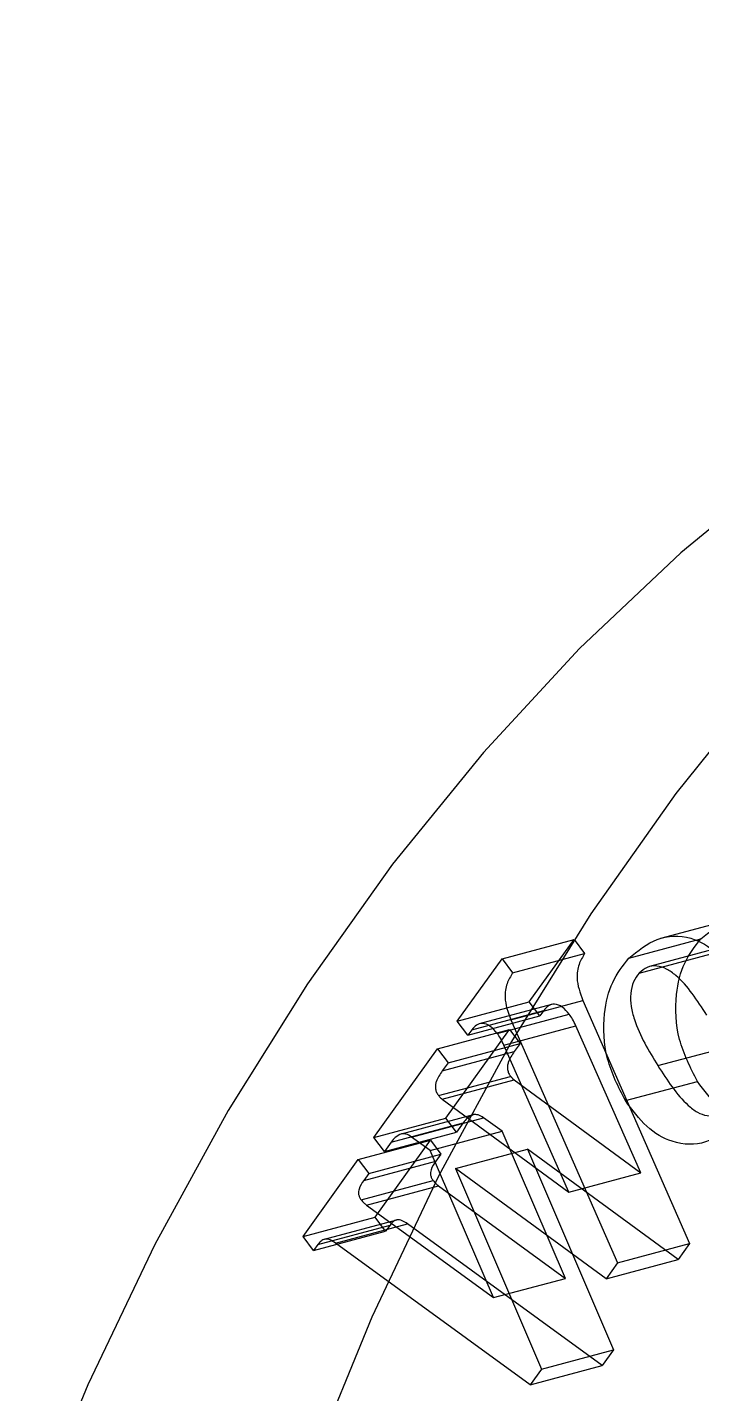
# Model space of a CAD drawing. Header units: inches. Extents: x 0 to 16.3, y 0 to 11.5.
# Drawn here: x 3.58 to 3.9, y 7.676 to 8.324 of the extents above; entities that cross this region are included whole.
import ezdxf

# ---------------------------------------------------------------- set-up
doc = ezdxf.new("R2010")
doc.units = ezdxf.units.IN
doc.header["$MEASUREMENT"] = 0

msp = doc.modelspace()

# ---------------------------------------------------------------- linework, layer by layer
at = {"color": 7, "linetype": 'Continuous', "lineweight": 25}
for p, q in [((3.91426, 7.90067), (3.88011, 7.89152)), ((3.80492, 7.8818), (3.83907, 7.89095)), ((3.81785, 7.86134), (3.83907, 7.89095)), ((3.83907, 7.89095), (3.84409, 7.88436)), ((3.86503, 7.8821), (3.89919, 7.89125)), ((3.80994, 7.87522), (3.84409, 7.88436)), ((3.86996, 7.87506), (3.90411, 7.88421)), ((3.90897, 7.8873), (3.87482, 7.87815)), ((3.7837, 7.85219), (3.80492, 7.8818)), ((3.80492, 7.8818), (3.80994, 7.87522)), ((3.7837, 7.85219), (3.81785, 7.86134)), ((3.79057, 7.84819), (3.82472, 7.85734)), ((3.82831, 7.86011), (3.79415, 7.85096)), ((3.80901, 7.85295), (3.84316, 7.8621)), ((3.82287, 7.85475), (3.81785, 7.86134)), ((3.82472, 7.85734), (3.82287, 7.85475)), ((3.84316, 7.8621), (3.89388, 7.74675)), ((3.78872, 7.84561), (3.7837, 7.85219)), ((3.78872, 7.84561), (3.82287, 7.85475)), ((3.80263, 7.84642), (3.83678, 7.85557)), ((3.80582, 7.84084), (3.83997, 7.84999)), ((3.80901, 7.85295), (3.85973, 7.7376)), ((3.8708, 7.78032), (3.83997, 7.84999)), ((3.77434, 7.8391), (3.80849, 7.84825)), ((3.77833, 7.80617), (3.80849, 7.84825)), ((3.79057, 7.84819), (3.78872, 7.84561)), ((3.80849, 7.84825), (3.81351, 7.84167)), ((3.74418, 7.79702), (3.77434, 7.8391)), ((3.77434, 7.8391), (3.77936, 7.83252)), ((3.77658, 7.82865), (3.81073, 7.8378)), ((3.77936, 7.83252), (3.81351, 7.84167)), ((3.83665, 7.77118), (3.80582, 7.84084)), ((3.81351, 7.84167), (3.81073, 7.8378)), ((3.87878, 7.83115), (3.91293, 7.8403)), ((3.77936, 7.83252), (3.77658, 7.82865)), ((3.7748, 7.81692), (3.80895, 7.82607)), ((3.77654, 7.81523), (3.81069, 7.82438)), ((3.81069, 7.82438), (3.8708, 7.78032)), ((3.86341, 7.81456), (3.89756, 7.8237)), ((3.77654, 7.81523), (3.83665, 7.77118)), ((3.74418, 7.79702), (3.77833, 7.80617)), ((3.7573, 7.79875), (3.79145, 7.8079)), ((3.762, 7.79729), (3.79615, 7.80643)), ((3.78335, 7.79958), (3.77833, 7.80617)), ((3.80496, 7.8001), (3.79615, 7.80643)), ((3.7492, 7.79043), (3.78335, 7.79958)), ((3.7524, 7.79486), (3.78655, 7.80401)), ((3.77081, 7.79095), (3.80496, 7.8001)), ((3.78655, 7.80401), (3.78335, 7.79958)), ((3.83495, 7.73024), (3.80496, 7.8001)), ((3.73677, 7.78664), (3.77092, 7.79579)), ((3.7492, 7.79043), (3.74418, 7.79702)), ((3.74471, 7.75922), (3.77092, 7.79579)), ((3.7524, 7.79486), (3.7492, 7.79043)), ((3.77081, 7.79095), (3.762, 7.79729)), ((3.77092, 7.79579), (3.77594, 7.7892)), ((3.78282, 7.78234), (3.81697, 7.79149)), ((3.88848, 7.73918), (3.81697, 7.79149)), ((3.81697, 7.79149), (3.85781, 7.69634)), ((3.71056, 7.75007), (3.73677, 7.78664)), ((3.73677, 7.78664), (3.74179, 7.78005)), ((3.73931, 7.77661), (3.77346, 7.78575)), ((3.74179, 7.78005), (3.77594, 7.7892)), ((3.8008, 7.72109), (3.77081, 7.79095)), ((3.77594, 7.7892), (3.77346, 7.78575)), ((3.74179, 7.78005), (3.73931, 7.77661)), ((3.85433, 7.73003), (3.78282, 7.78234)), ((3.78282, 7.78234), (3.82366, 7.68719)), ((3.83665, 7.77118), (3.8708, 7.78032)), ((3.73806, 7.76754), (3.77221, 7.77669)), ((3.7406, 7.76503), (3.77475, 7.77418)), ((3.77475, 7.77418), (3.83495, 7.73024)), ((3.71056, 7.75007), (3.74471, 7.75922)), ((3.7406, 7.76503), (3.8008, 7.72109)), ((3.74973, 7.75263), (3.74471, 7.75922)), ((3.71558, 7.74348), (3.74973, 7.75263)), ((3.71765, 7.74637), (3.75181, 7.75552)), ((3.7548, 7.75788), (3.72065, 7.74873)), ((3.72595, 7.74694), (3.76011, 7.75609)), ((3.75181, 7.75552), (3.74973, 7.75263)), ((3.85244, 7.68886), (3.76011, 7.75609)), ((3.71558, 7.74348), (3.71056, 7.75007)), ((3.71765, 7.74637), (3.71558, 7.74348)), ((3.81829, 7.67971), (3.72595, 7.74694)), ((3.85973, 7.7376), (3.89388, 7.74675)), ((3.89388, 7.74675), (3.88848, 7.73918)), ((3.85433, 7.73003), (3.88848, 7.73918)), ((3.85973, 7.7376), (3.85433, 7.73003)), ((3.8008, 7.72109), (3.83495, 7.73024)), ((3.82366, 7.68719), (3.85781, 7.69634)), ((3.85781, 7.69634), (3.85244, 7.68886)), ((3.81829, 7.67971), (3.85244, 7.68886)), ((3.82366, 7.68719), (3.81829, 7.67971))]:
    msp.add_line(p, q, dxfattribs=at)
at = {"color": 7, "linetype": 'Continuous', "lineweight": 25, "flags": 128}
for points in [[(4.53909, 8.32372), (4.4765, 8.31824), (4.41484, 8.30804), (4.35428, 8.29316), (4.29501, 8.27364), (4.2372, 8.24954), (4.18102, 8.22093), (4.12666, 8.18789), (4.07425, 8.15053), (4.02397, 8.10896), (3.97596, 8.06329), (3.93037, 8.01367), (3.88733, 7.96025), (3.84696, 7.90318), (3.8094, 7.84263), (3.77475, 7.77878), (3.74311, 7.71183), (3.71458, 7.64198), (3.68925, 7.56942), (3.66719, 7.49439), (3.64846, 7.41709), (3.63312, 7.33777), (3.62122, 7.25666), (3.61279, 7.174)], [(4.53081, 8.28379), (4.4671, 8.28785), (4.40393, 8.2872), (4.34149, 8.28185), (4.27996, 8.2718), (4.21953, 8.2571), (4.16037, 8.23778), (4.10266, 8.2139), (4.04658, 8.18553), (3.99228, 8.15276), (3.93993, 8.11568), (3.88968, 8.07441), (3.84169, 8.02906), (3.79609, 7.97977), (3.75303, 7.92669), (3.71262, 7.86998), (3.67499, 7.80979), (3.64024, 7.74631), (3.6085, 7.67974), (3.57983, 7.61026)]]:
    msp.add_lwpolyline(points, dxfattribs=at)
at = {"color": 7, "linetype": 'Continuous', "lineweight": 25}
for points, knots in [([(3.89919, 7.89125), (3.90347, 7.89478), (3.91203, 7.90184), (3.92747, 7.90251), (3.94151, 7.89455), (3.94795, 7.88543), (3.95118, 7.88086)], [0, 0, 0, 0, 0.280192, 0.559811, 0.779516, 1, 1, 1, 1]), ([(3.86503, 7.8821), (3.86932, 7.88563), (3.87788, 7.89269), (3.89332, 7.89336), (3.90736, 7.8854), (3.9138, 7.87628), (3.91703, 7.87171)], [0, 0, 0, 0, 0.280192, 0.559811, 0.779516, 1, 1, 1, 1]), ([(3.89756, 7.8237), (3.89425, 7.83015), (3.88762, 7.84305), (3.8867, 7.86385), (3.89079, 7.88061), (3.89638, 7.8877), (3.89919, 7.89125)], [0, 0, 0, 0, 0.279467, 0.559003, 0.779373, 1, 1, 1, 1]), ([(3.84409, 7.88436), (3.84311, 7.88272), (3.84116, 7.87945), (3.83983, 7.87145), (3.8419, 7.86564), (3.84316, 7.8621)], [0, 0, 0, 0, 0.281491, 0.561739, 1, 1, 1, 1]), ([(3.86341, 7.81456), (3.8601, 7.821), (3.85347, 7.8339), (3.85255, 7.8547), (3.85663, 7.87146), (3.86223, 7.87855), (3.86503, 7.8821)], [0, 0, 0, 0, 0.279467, 0.559003, 0.779373, 1, 1, 1, 1]), ([(3.90202, 7.85511), (3.8975, 7.86209), (3.89185, 7.87081), (3.88298, 7.87725), (3.87825, 7.87874), (3.87359, 7.87822), (3.87117, 7.87612), (3.86996, 7.87506)], [0, 0, 0, 0, 0.499736, 0.624969, 0.750093, 0.874985, 1, 1, 1, 1]), ([(3.80994, 7.87522), (3.80896, 7.87357), (3.80701, 7.8703), (3.80568, 7.86231), (3.80775, 7.85649), (3.80901, 7.85295)], [0, 0, 0, 0, 0.281491, 0.561739, 1, 1, 1, 1]), ([(3.86996, 7.87506), (3.86895, 7.87375), (3.86692, 7.87114), (3.86572, 7.86536), (3.86597, 7.85916), (3.86918, 7.84687), (3.87451, 7.83814), (3.87878, 7.83115)], [0, 0, 0, 0, 0.124994, 0.249838, 0.374952, 0.500143, 1, 1, 1, 1]), ([(3.83678, 7.85557), (3.83574, 7.85681), (3.83365, 7.85928), (3.82995, 7.86064), (3.8268, 7.85978), (3.82542, 7.85816), (3.82472, 7.85734)], [0, 0, 0, 0, 0.280498, 0.5593717, 0.7793689, 1, 1, 1, 1]), ([(3.80263, 7.84642), (3.80159, 7.84766), (3.7995, 7.85013), (3.7958, 7.85149), (3.79265, 7.85064), (3.79126, 7.84901), (3.79057, 7.84819)], [0, 0, 0, 0, 0.280498, 0.559372, 0.779369, 1, 1, 1, 1]), ([(3.83997, 7.84999), (3.83945, 7.85111), (3.83853, 7.8531), (3.83732, 7.85482), (3.83678, 7.85557)], [0, 0, 0, 0, 0.559702, 1, 1, 1, 1]), ([(3.80582, 7.84084), (3.8053, 7.84196), (3.80438, 7.84395), (3.80317, 7.84567), (3.80263, 7.84642)], [0, 0, 0, 0, 0.559702, 1, 1, 1, 1]), ([(3.81073, 7.8378), (3.80963, 7.83621), (3.80827, 7.83422), (3.80741, 7.83107), (3.80748, 7.82928), (3.80798, 7.82749), (3.80863, 7.82654), (3.80895, 7.82607)], [0, 0, 0, 0, 0.499776, 0.625072, 0.750126, 0.874845, 1, 1, 1, 1]), ([(3.87878, 7.83115), (3.88323, 7.82424), (3.8888, 7.8156), (3.89748, 7.80878), (3.90216, 7.80717), (3.90682, 7.80751), (3.90923, 7.80959), (3.91043, 7.81064)], [0, 0, 0, 0, 0.500012, 0.625198, 0.750271, 0.875038, 1, 1, 1, 1]), ([(3.77658, 7.82865), (3.77548, 7.82706), (3.77412, 7.82507), (3.77325, 7.82193), (3.77333, 7.82013), (3.77383, 7.81834), (3.77448, 7.81739), (3.7748, 7.81692)], [0, 0, 0, 0, 0.499776, 0.625072, 0.750126, 0.874845, 1, 1, 1, 1]), ([(3.80895, 7.82607), (3.80926, 7.82571), (3.8098, 7.82507), (3.81042, 7.82459), (3.81069, 7.82438)], [0, 0, 0, 0, 0.559479, 1, 1, 1, 1]), ([(3.94877, 7.81263), (3.94455, 7.8092), (3.93611, 7.80233), (3.92084, 7.80275), (3.90719, 7.8105), (3.90077, 7.8193), (3.89756, 7.8237)], [0, 0, 0, 0, 0.279964, 0.559569, 0.779639, 1, 1, 1, 1]), ([(3.7748, 7.81692), (3.77511, 7.81656), (3.77565, 7.81592), (3.77627, 7.81544), (3.77654, 7.81523)], [0, 0, 0, 0, 0.559479, 1, 1, 1, 1]), ([(3.91462, 7.80348), (3.91039, 7.80005), (3.90196, 7.79318), (3.88669, 7.79361), (3.87303, 7.80135), (3.86662, 7.81015), (3.86341, 7.81456)], [0, 0, 0, 0, 0.279964, 0.559569, 0.779639, 1, 1, 1, 1]), ([(3.79145, 7.8079), (3.79039, 7.80744), (3.78851, 7.80662), (3.78715, 7.80481), (3.78655, 7.80401)], [0, 0, 0, 0, 0.558953, 1, 1, 1, 1]), ([(3.79615, 7.80643), (3.79528, 7.807), (3.79372, 7.808), (3.79214, 7.80793), (3.79145, 7.8079)], [0, 0, 0, 0, 0.560586, 1, 1, 1, 1]), ([(3.7573, 7.79875), (3.75624, 7.79829), (3.75435, 7.79747), (3.753, 7.79566), (3.7524, 7.79486)], [0, 0, 0, 0, 0.558953, 1, 1, 1, 1]), ([(3.762, 7.79729), (3.76113, 7.79785), (3.75957, 7.79885), (3.75799, 7.79878), (3.7573, 7.79875)], [0, 0, 0, 0, 0.560586, 1, 1, 1, 1]), ([(3.77346, 7.78575), (3.7726, 7.78454), (3.77152, 7.78302), (3.77094, 7.78054), (3.77101, 7.77914), (3.77147, 7.77779), (3.77196, 7.77706), (3.77221, 7.77669)], [0, 0, 0, 0, 0.499823, 0.624931, 0.749627, 0.874987, 1, 1, 1, 1]), ([(3.73931, 7.77661), (3.73845, 7.77539), (3.73737, 7.77387), (3.73679, 7.77139), (3.73686, 7.77), (3.73732, 7.76864), (3.73781, 7.76791), (3.73806, 7.76754)], [0, 0, 0, 0, 0.499823, 0.624931, 0.749627, 0.874987, 1, 1, 1, 1]), ([(3.77221, 7.77669), (3.77266, 7.77617), (3.77346, 7.77523), (3.77435, 7.7745), (3.77475, 7.77418)], [0, 0, 0, 0, 0.5595496, 1, 1, 1, 1]), ([(3.73806, 7.76754), (3.73851, 7.76702), (3.73931, 7.76608), (3.7402, 7.76535), (3.7406, 7.76503)], [0, 0, 0, 0, 0.55955, 1, 1, 1, 1]), ([(3.76011, 7.75609), (3.75929, 7.75666), (3.75765, 7.75779), (3.75516, 7.7582), (3.75318, 7.7572), (3.75226, 7.75608), (3.75181, 7.75552)], [0, 0, 0, 0, 0.2806661, 0.5595883, 0.7795515, 1, 1, 1, 1]), ([(3.72595, 7.74694), (3.72514, 7.74751), (3.7235, 7.74864), (3.72101, 7.74905), (3.71903, 7.74806), (3.71811, 7.74693), (3.71765, 7.74637)], [0, 0, 0, 0, 0.280666, 0.559588, 0.779552, 1, 1, 1, 1])]:
    msp.add_open_spline(points, degree=3, knots=knots, dxfattribs=at)

doc.saveas('drawing.dxf')
